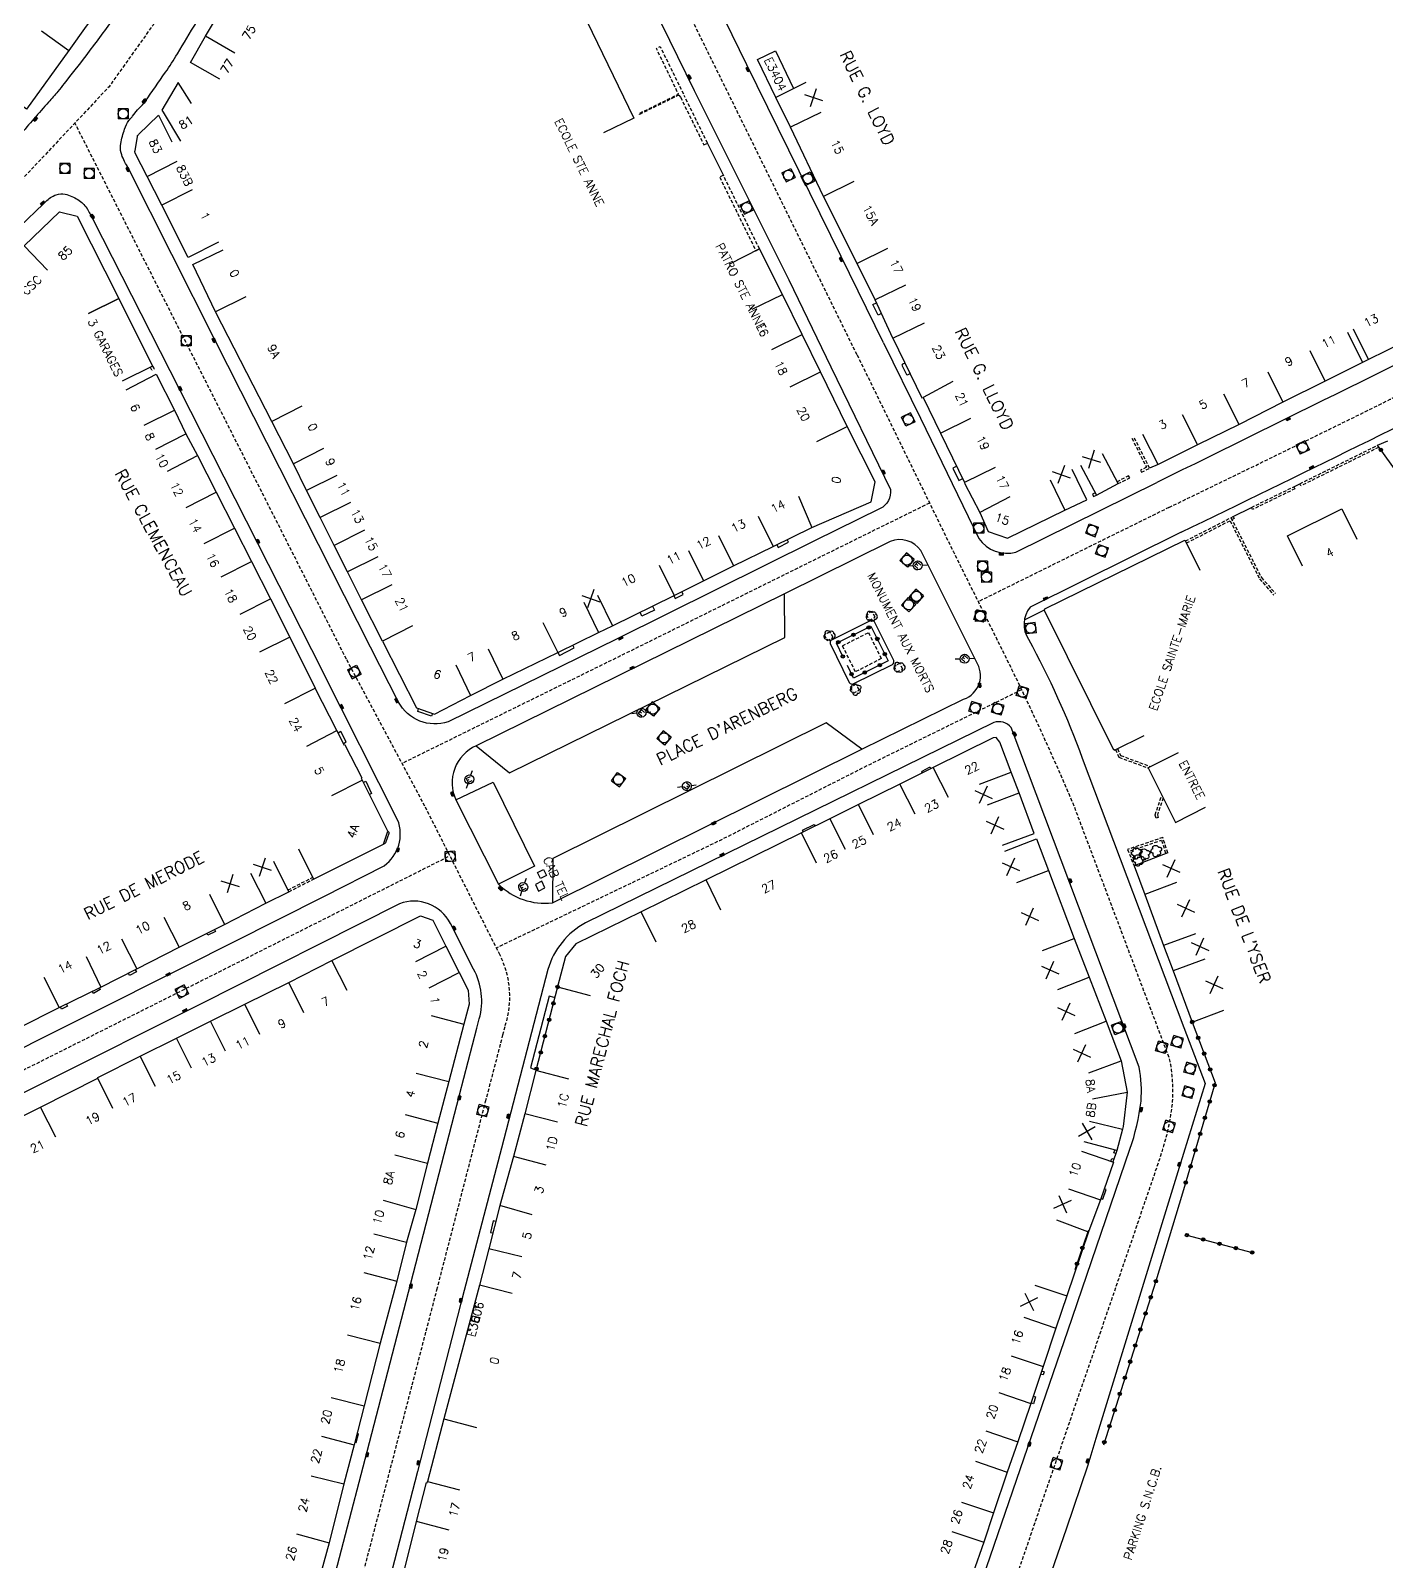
# Model space of a CAD drawing. Header units: millimetres. Extents: x 159999 to 161001, y 122000 to 123000.
# Drawn here: x 160583.5 to 160783.9, y 122184.6 to 122411 of the extents above; entities that cross this region are included whole.
import ezdxf
from ezdxf.enums import TextEntityAlignment as Align

# ---------------------------------------------------------------- set-up
doc = ezdxf.new("R2010")
doc.units = ezdxf.units.MM
doc.linetypes.add('DASHED', pattern=[0.75, 0.5, -0.25])
doc.layers.get('0').update_dxf_attribs({"linetype": 'CONTINUOUS'})
for name, color, linetype in [('W0001', 6, 'DASHED'), ('W0008', 7, 'CONTINUOUS'), ('W0100', 7, 'CONTINUOUS'), ('W0112', 1, 'DASHED'), ('W0300', 7, 'CONTINUOUS'), ('W0322', 7, 'CONTINUOUS'), ('W0334', 7, 'CONTINUOUS'), ('W0400', 7, 'CONTINUOUS'), ('W0420', 7, 'CONTINUOUS'), ('W0471', 7, 'CONTINUOUS'), ('W0984', 7, 'CONTINUOUS'), ('W0989', 7, 'CONTINUOUS'), ('W0991', 7, 'CONTINUOUS'), ('W1102', 7, 'CONTINUOUS')]:
    doc.layers.add(name, color=color, linetype=linetype)
doc.styles.get("Standard").update_dxf_attribs({"font": 'romans.shx', "width": 0.85})

# ---------------------------------------------------------------- blocks, each defined once
blk = doc.blocks.new('t991o')
at = {"color": 0, "linetype": 'Continuous'}
for p, q in [((-1, 1), (1, -1)), ((-1, -1), (1, 1))]:
    blk.add_line(p, q, dxfattribs=at)
blk = doc.blocks.new('t322o')
at = {"color": 0, "linetype": 'Continuous'}
for radius in [0.25, 0.15]:
    blk.add_circle((0, 0), radius, dxfattribs=at)
blk = doc.blocks.new('T400')
for p, q in [((-0.15, 0.3), (0.15, 0.3)), ((-0.15, -0.25), (-0.15, 0.3)), ((-0.15, 0.15), (0.15, 0.15)), ((-0.15, 0), (0.15, 0)), ((0.15, 0.3), (0.15, -0.25)), ((-0.15, -0.15), (0.15, -0.15)), ((-0.15, -0.25), (-0.15, -0.3)), ((-0.15, -0.3), (0.15, -0.3)), ((0.15, -0.3), (0.15, -0.25))]:
    blk.add_line(p, q)
blk = doc.blocks.new('T420')
for p, q in [((0.75, 0.75), (-0.75, 0.75)), ((-0.75, 0.75), (-0.75, -0.75)), ((0.75, 0.75), (0.75, -0.75)), ((0.75, -0.75), (-0.75, -0.75))]:
    blk.add_line(p, q)
blk.add_ellipse((0, 0), major_axis=(-0.53, 0.53), ratio=1, start_param=3.926991, end_param=10.210176)
blk = doc.blocks.new('T471')
for p, q in [((-0.333334, 0.333334), (-0.333334, -0.333334)), ((-0.333334, 0.333334), (0.333334, 0.333334)), ((-0.333334, 0), (0, 0)), ((0.500001, 0.500001), (1.000002, 1.000002)), ((-0.500001, -0.500001), (-1.000002, -1.000002)), ((-0.333334, -0.333334), (0.333334, -0.333334))]:
    blk.add_line(p, q)
blk.add_ellipse((0, 0), major_axis=(0.471405, 0.471405), ratio=1, start_param=5.4977871438, end_param=11.780972451)
blk = doc.blocks.new('t112o')
at = {"color": 0, "linetype": 'Continuous'}
for p, q in [((-0.5, 0.5), (0.5, 0.5)), ((-0.5, -0.5), (-0.5, 0.5)), ((0.5, 0.5), (0.5, -0.5)), ((0.5, -0.5), (-0.5, -0.5))]:
    blk.add_line(p, q, dxfattribs=at)
blk = doc.blocks.new('T300')
for p, q in [((-0.8, 0.51), (-0.86, 0.34)), ((-0.86, 0.34), (-0.86, 0.17)), ((-0.86, 0.17), (-0.74, 0.06)), ((-0.69, 0.63), (-0.8, 0.51)), ((-0.8, -0.06), (-0.74, 0.06)), ((-0.74, 0.06), (-0.69, 0.11)), ((-0.57, 0.69), (-0.69, 0.63)), ((-0.46, 0.69), (-0.57, 0.69)), ((-0.29, 0.63), (-0.46, 0.69)), ((-0.29, 0.63), (-0.17, 0.74)), ((-0.23, 0.57), (-0.29, 0.63)), ((-0.17, 0.74), (-0.06, 0.8)), ((-0.06, 0.8), (0.06, 0.8)), ((0.06, 0.8), (0.23, 0.74)), ((0.23, 0.74), (0.34, 0.63)), ((0.34, 0.63), (0.4, 0.51)), ((0.46, 0.46), (0.34, 0.46)), ((0.4, 0.51), (0.4, 0.46)), ((0.57, 0.4), (0.46, 0.46)), ((0.57, 0.4), (0.69, 0.29)), ((0.69, 0.29), (0.74, 0.17)), ((0.74, 0.06), (0.69, -0.17)), ((0.74, 0.17), (0.74, 0.06)), ((-0.8, -0.17), (-0.8, -0.06)), ((-0.8, -0.23), (-0.8, -0.17)), ((-0.74, -0.34), (-0.8, -0.23)), ((-0.69, -0.4), (-0.74, -0.34)), ((-0.51, -0.46), (-0.69, -0.4)), ((-0.4, -0.46), (-0.51, -0.46)), ((-0.4, -0.46), (-0.34, -0.46)), ((-0.34, -0.46), (-0.34, -0.4)), ((-0.34, -0.51), (-0.34, -0.46)), ((-0.29, -0.63), (-0.34, -0.51)), ((-0.17, -0.74), (-0.29, -0.63)), ((-0.06, -0.8), (-0.17, -0.74)), ((0.06, -0.8), (-0.06, -0.8)), ((0.17, -0.74), (0.06, -0.8)), ((0.23, -0.69), (0.17, -0.74)), ((0.29, -0.46), (0.23, -0.46)), ((0.29, -0.63), (0.23, -0.69)), ((0.46, -0.4), (0.29, -0.46)), ((0.34, -0.51), (0.29, -0.63)), ((0.34, -0.51), (0.34, -0.46)), ((0.57, -0.34), (0.46, -0.4)), ((0.63, -0.29), (0.57, -0.34)), ((0.69, -0.17), (0.63, -0.29))]:
    blk.add_line(p, q)

msp = doc.modelspace()

# ---------------------------------------------------------------- linework, layer by layer
at = {"layer": 'W0001'}
msp.add_line((160705.66, 122363.07), (160685.48, 122404.07), dxfattribs=at)
at = {"layer": 'W0001', "flags": 128}
for points in [[(160749.97, 122528.46), (160738.78, 122525.99), (160713.99, 122519.46), (160706.28, 122515.02), (160666.68, 122488.28), (160661.42, 122483.99), (160657.45, 122480.94), (160641.56, 122468.76), (160629.08, 122453.55), (160621.92, 122444.77), (160607.53, 122421.16), (160601.52, 122411.8), (160595.06, 122402.73), (160579.79, 122386.46), (160483.71, 122294.33), (160471.99, 122282.98), (160463.43, 122273.38)], [(160685.48, 122404.07), (160650.22, 122475.4)], [(160630.16, 122318.05), (160622.56, 122333.07), (160590.01, 122397.36)], [(160716.38, 122341.15), (160693.83, 122330), (160671.27, 122318.83), (160638.39, 122302.63)], [(160751.78, 122340.5), (160723.58, 122326.54)], [(160729.99, 122313.52), (160707.48, 122302.45), (160685.3, 122291.19), (160652.35, 122275.35)]]:
    msp.add_lwpolyline(points, dxfattribs=at)
at = {"layer": 'W0001'}
for points in [[(160751.78, 122340.5, 0.003205), (160804.08, 122366.21, 0.004033), (160849.64, 122388.79), (160879.32, 122403.6, 0.07557), (160891.37, 122412.09), (160908.59, 122428.61, 0.000708), (160982.04, 122498.63, 0.001089), (161000, 122515.82, -0.459981)], [(160616.66, 122000, -0.015782), (160612.22, 122008.12), (160604.78, 122055.41, -0.118957), (160607.07, 122083.76), (160608.83, 122090.93), (160614.38, 122112.31), (160621.02, 122137.82), (160630.09, 122173.03), (160637.07, 122199.86), (160643.54, 122224.78), (160650.74, 122252.62), (160653.31, 122262.49), (160653.65, 122263.85, 0.194033), (160652.87, 122274.3), (160641.76, 122296.32), (160630.16, 122318.05)], [(160567.06, 122080.46), (160550.02, 122136.98), (160533.58, 122191.84), (160525.76, 122217.65, -0.307898), (160530.5, 122231.22), (160561.57, 122246.84), (160607.92, 122270.09), (160645.46, 122288.98)]]:
    msp.add_lwpolyline(points, format="xyb", dxfattribs=at)
at = {"layer": 'W0001', "flags": 128}
msp.add_lwpolyline([(160705.66, 122363.07), (160719.86, 122334.03), (160727.14, 122319.37, -0.014395), (160737.57, 122296.74), (160741.42, 122286.53), (160751.83, 122258.97, -0.072001), (160752.23, 122252.22, -0.054435), (160750.36, 122244.08), (160741.2, 122217.24), (160735.27, 122200.01), (160720.86, 122158.08), (160707.03, 122117.92), (160691.2, 122071.87), (160679.9, 122041.24), (160678.23, 122036.48, -0.192162), (160675.44, 122032.58, -0.041863), (160671.61, 122030.55), (160666.95, 122028.32), (160649.7, 122020.24), (160614.53, 122003.76)], format="xyb", dxfattribs=at)
at = {"layer": 'W0008'}
for points in [[(160751.74, 122523.64, 0.000959), (160800.91, 122541.78, -0.169518), (160804.9, 122541.86), (160826.04, 122534.96, -0.236779), (160831, 122530.17), (160843.61, 122494.27, -0.000753), (160873.27, 122408.91, -0.369557), (160870.91, 122403.71, 0.000731), (160749.97, 122344.17, 0.000731)], [(160753.59, 122336.83, 0.003204), (160805.88, 122362.55, 0.004031), (160851.47, 122385.14), (160881.14, 122399.95, 0.07557), (160894.19, 122409.15), (160911.41, 122425.66, 0.000708), (160984.84, 122495.68, 0.000913), (161000, 122510.02, -0.454705)], [(160709.56, 122364.86), (160715.03, 122353.72), (160723.65, 122335.92, 0.32089), (160729.16, 122333.89), (160749.97, 122344.17)], [(160701.76, 122361.28), (160710.61, 122343.15, -0.317827), (160709.08, 122340.34), (160699.35, 122335.55), (160670.17, 122321.07), (160645.21, 122308.8, -0.368355), (160637.87, 122311.72), (160633.71, 122319.85)], [(160753.59, 122336.83), (160731.25, 122325.74, 0.332853), (160731.02, 122321, -0.037179), (160738.96, 122303.42), (160754, 122263.6), (160757.11, 122255.31), (160753.28, 122242.86), (160753.28, 122242.86), (160740.98, 122202.79), (160739.76, 122198.85), (160736.56, 122189.36), (160725.29, 122156.77), (160691.73, 122060.5, -0.115408), (160689.42, 122056.96), (160688.94, 122055.54), (160685.83, 122046.69), (160681.86, 122035.38, -0.186999), (160677.49, 122029.39, -0.041143), (160673.17, 122027.1), (160668.57, 122024.9), (160651.31, 122016.81), (160628.01, 122006.03, 0.126225), (160624.79, 122001.91, 0.047771), (160624.69, 122000, 0.06946)], [(160467.05, 122270.67), (160463.88, 122266.51), (160461.01, 122262.37, 0.392915), (160463.18, 122256.6), (160481.26, 122248.1), (160512.99, 122233.14, 0.240205), (160528.4, 122233.55), (160560.23, 122249.52), (160606.57, 122272.77), (160626.8, 122282.95), (160635.73, 122287.51, 0.344173), (160637.73, 122294.29), (160626.62, 122316.26)], [(160716.51, 122159.58), (160730.92, 122201.5), (160730.92, 122201.5), (160736.85, 122218.73), (160746.01, 122245.57, 0.053983), (160747.65, 122252.69, 0.06649), (160747.39, 122257.7), (160737.12, 122284.91), (160728.43, 122307.94, 0.324632), (160725.88, 122308.67), (160686.31, 122289.24), (160665.53, 122279.04, 0.205898), (160659.96, 122272.16), (160653.07, 122245.73), (160647.05, 122222.6), (160640.67, 122197.93), (160632.73, 122167.17)], [(160604.98, 122091.93), (160610.53, 122113.31), (160617.16, 122138.82), (160626.24, 122174.03), (160633.22, 122200.86), (160639.68, 122225.78), (160646.89, 122253.62), (160649.46, 122263.47), (160649.8, 122264.86, 0.196622), (160648.96, 122272.21), (160645.53, 122278.97, 0.379816), (160638, 122281.89), (160608.28, 122266.89), (160562.98, 122244.21)]]:
    msp.add_lwpolyline(points, format="xyb", dxfattribs=at)
at = {"layer": 'W0008', "flags": 128}
for points in [[(160653.43, 122459.64), (160681.6, 122402.17)], [(160689.35, 122405.97), (160674.11, 122437.16)]]:
    msp.add_lwpolyline(points, dxfattribs=at)
for points in [[(160595.65, 122412.71, -0.004136), (160591.61, 122407.3, -0.003441), (160588.43, 122403.19, -0.012031), (160587.49, 122402.04, -0.001772), (160586.11, 122400.46, 0.001131), (160583.96, 122397.98, 0.001041), (160581.86, 122395.56, -0.001622)], [(160633.71, 122319.85), (160610.71, 122365.3), (160598, 122390.54), (160597.77, 122390.91, -0.071589), (160596.85, 122392.94, -0.116325), (160596.79, 122394.32, -0.040068), (160597.37, 122396.47, -0.064158), (160598, 122397.72, -0.040634), (160598.19, 122397.96, 0.022995), (160598.55, 122398.37), (160599.29, 122399.3, 0.005634), (160600.22, 122400.31, 0.027641), (160600.39, 122400.53, 0.007187), (160603.41, 122404.86, 0.011707), (160605.16, 122407.59, 0.0009), (160607.98, 122412.24, 0.001646)], [(160567.81, 122368.62), (160585.39, 122385.42), (160585.7, 122385.73, -0.108087), (160587.25, 122386.75, -0.151944), (160588.58, 122386.83, -0.084806), (160590.47, 122386.02, -0.09536), (160591.79, 122384.75, -0.027462), (160591.81, 122384.72, -0.001126), (160592.23, 122383.95), (160592.68, 122383.13), (160605.47, 122357.95), (160616.96, 122335.32), (160626.62, 122316.26)]]:
    msp.add_lwpolyline(points, format="xyb", dxfattribs=at)
at = {"layer": 'W0008'}
for points in [[(160709.56, 122364.86), (160703.3, 122377.61), (160689.35, 122405.97)], [(160681.6, 122402.17), (160695.55, 122374.16), (160701.76, 122361.28)]]:
    msp.add_lwpolyline(points, dxfattribs=at)
msp.add_lwpolyline([(160723.25, 122317.74), (160715.08, 122334.11, 0.349028), (160710.57, 122335.48), (160694.95, 122327.74), (160649.36, 122305.24, 0.420509), (160646.35, 122297.23), (160652.64, 122284.77, 0.224685), (160660.61, 122282), (160706.37, 122304.72), (160721.42, 122312.13, 0.498224)], format="xyb", close=True, dxfattribs=at)
at = {"layer": 'W0100', "flags": 128}
for points in [[(160622.51, 122458.79), (160622.32, 122458.73), (160621.66, 122459.19), (160618.28, 122455.41), (160615.32, 122452.05), (160612.08, 122448.48), (160606.98, 122452.43), (160597.99, 122440.98), (160606.69, 122433.56), (160602.31, 122428.05), (160598.74, 122423.5), (160595.73, 122419.79), (160595.01, 122418.9), (160596.15, 122418.06), (160596.3, 122417.92), (160596.09, 122417.71), (160595.35, 122416.64), (160593.47, 122414.07), (160593.34, 122413.88), (160591.7, 122411.67), (160589.14, 122408.06), (160582.85, 122399.4), (160578.8, 122402.34)], [(160611.46, 122403.82), (160607.12, 122406.29), (160609.34, 122410.19), (160613.02, 122416.43), (160614.78, 122419.64), (160616.95, 122423.67), (160622.53, 122433.86), (160625.61, 122438.2), (160629.21, 122443.45), (160633.33, 122440.63)], [(160660.36, 122430.36), (160664.86, 122432.55), (160668.29, 122425.48), (160661.1, 122421.95), (160672.67, 122398.05), (160668.17, 122395.88)], [(160607.27, 122400.23), (160605.28, 122403.35), (160602.89, 122399.25)], [(160602.89, 122399.25), (160603.06, 122398.97), (160605.63, 122394.68)], [(160563.19, 122360.63), (160568.54, 122365.8), (160573.46, 122370.55), (160577.82, 122374.76), (160582.5, 122379.2), (160587.72, 122384.23), (160590.37, 122383.6), (160596.5, 122371.39), (160601.48, 122361.37), (160597.01, 122359.15)], [(160635.48, 122320.74), (160632.41, 122326.81), (160630.33, 122330.95), (160628.37, 122334.89), (160626.27, 122338.99), (160624.27, 122343.01), (160622.32, 122346.96), (160619.12, 122353.22), (160610.82, 122369.43), (160607.43, 122376.43), (160611.93, 122378.61)], [(160597.57, 122357.91), (160602.01, 122360.2), (160604.75, 122354.89), (160606.44, 122351.4), (160608.14, 122348.18), (160610.91, 122342.74), (160613.6, 122337.44), (160616.11, 122332.49), (160618.92, 122326.97), (160621.78, 122321.32), (160625.52, 122313.78)], [(160649.1, 122222.37), (160649.38, 122222.3), (160649.31, 122222.06), (160649.03, 122222.13), (160649.1, 122222.37)]]:
    msp.add_lwpolyline(points, dxfattribs=at)
at = {"layer": 'W0100'}
for points in [[(160710.95, 122365.54), (160708.32, 122371.22), (160705.67, 122376.59), (160700.72, 122386.48), (160695.81, 122396.74), (160693.63, 122401.12), (160690.93, 122406.74), (160693.58, 122408.02), (160696.27, 122402.44)], [(160825.47, 122389.83), (160827.67, 122385.34), (160823.75, 122383.42), (160817.46, 122380.16), (160811.65, 122377.34), (160806.27, 122374.7), (160799.72, 122371.51), (160793.79, 122368.55), (160790.2, 122366.81), (160786.51, 122364.96), (160781.26, 122362.37), (160779.05, 122366.85)], [(160700.24, 122360.54), (160697.56, 122366.07), (160694.65, 122372), (160691.24, 122378.73), (160686.78, 122376.48)], [(160778.16, 122366.4), (160780.38, 122361.92), (160774.88, 122359.19), (160768.63, 122356.08), (160762.15, 122352.78), (160755.98, 122349.74), (160750.17, 122346.83), (160747.93, 122351.3)], [(160710.95, 122365.54), (160715.24, 122356.73), (160715.43, 122356.77), (160718, 122351.49), (160721.56, 122344.2), (160721.6, 122344.12), (160721.55, 122344.09), (160723.82, 122339.73), (160725.06, 122336.96), (160727.89, 122335.96), (160736.38, 122340.07), (160739.63, 122341.62), (160737.47, 122346.13)], [(160635.48, 122320.74), (160640.53, 122310.84), (160643.18, 122309.94), (160648.5, 122312.7), (160653.3, 122315.09), (160661.41, 122319.02), (160667.45, 122322.01), (160669.5, 122323.01), (160678.62, 122327.49), (160682.95, 122329.66), (160687.39, 122331.84), (160693.24, 122334.72), (160698.98, 122337.55), (160707.73, 122341.34), (160708.34, 122344.27), (160704.2, 122352.47), (160700.24, 122360.54)], [(160738.71, 122346.75), (160741.04, 122342.33), (160744.26, 122344.02), (160741.93, 122348.44)], [(160771.52, 122331.82), (160769.3, 122336.3), (160777.35, 122340.29), (160779.57, 122335.81)], [(160756.38, 122331.15), (160754.23, 122335.55), (160754.13, 122335.5), (160754.09, 122335.6), (160733.4, 122325.47), (160733.35, 122325.3), (160743.58, 122304.67), (160743.68, 122304.72), (160743.73, 122304.62), (160748.11, 122306.79)], [(160623.07, 122289.99), (160625.31, 122285.52), (160635.63, 122290.69), (160636.29, 122292.61), (160632.37, 122300.39), (160632.48, 122300.44), (160629.99, 122305.36), (160629.88, 122305.3), (160628.73, 122307.49), (160625.52, 122313.78)], [(160727.18, 122290.53), (160731.86, 122292.29), (160729.61, 122298.27), (160728.45, 122301.34), (160726.78, 122305.78), (160726.23, 122306.45), (160725.77, 122306.42), (160716.92, 122302.05), (160712.01, 122299.59), (160705.87, 122296.54), (160701.65, 122294.45), (160697.44, 122292.36), (160683.34, 122285.41), (160673.75, 122280.69), (160664.09, 122275.97), (160662.56, 122274.06), (160661.39, 122269.57), (160666.22, 122268.3)], [(160753.15, 122304.21), (160748.68, 122301.96), (160752.74, 122293.92), (160757.2, 122296.17)], [(160727.51, 122289.68), (160732.17, 122291.48), (160733.97, 122286.82), (160737.76, 122276.74), (160740, 122271), (160742.5, 122264.49), (160744.7, 122258.67), (160745.59, 122253.99), (160745.55, 122253.57), (160745, 122248.91), (160744.9, 122248.52), (160744.06, 122245.36), (160739.23, 122246.65)], [(160751.62, 122289.39), (160746.61, 122287.49), (160748.22, 122283.24), (160750.99, 122275.7), (160752.39, 122271.95), (160755.21, 122264.39), (160759.89, 122266.13)], [(160574.88, 122276.27), (160570.36, 122274.13), (160573.73, 122267.02), (160574.64, 122265.08), (160576.87, 122261.08), (160581.73, 122263.55), (160587.69, 122266.55), (160593.87, 122269.56), (160599.17, 122272.25), (160605.43, 122275.47), (160612.14, 122278.83), (160618.25, 122281.95), (160621.66, 122283.66), (160619.42, 122288.13)], [(160579.54, 122249.1), (160584.93, 122251.81), (160593.39, 122256.08), (160593.39, 122256.17), (160599.68, 122259.32), (160605.03, 122262.01), (160610.05, 122264.53), (160615.15, 122267.02), (160621.64, 122270.25), (160627.98, 122273.5), (160641.09, 122280.11), (160642.92, 122279.43), (160644.87, 122275.59), (160646.85, 122271.7), (160648.14, 122269.11), (160648.32, 122267.01), (160647.5, 122264.07), (160645.28, 122255.58), (160643.69, 122249.45), (160642.14, 122243.49), (160640.41, 122236.66), (160639.04, 122231.84), (160637.59, 122226.05), (160635.17, 122216.88), (160632.77, 122207.64), (160631.32, 122201.83), (160629.78, 122196.07), (160627.61, 122187.37), (160626.04, 122181.65)], [(160663.03, 122255.94), (160658.19, 122257.21), (160656.53, 122250.83), (160654.85, 122244.5), (160652.82, 122237.25), (160651.23, 122230.84), (160649.83, 122225.47), (160644.58, 122205.69), (160649.41, 122204.41)], [(160738.85, 122245.3), (160743.57, 122243.67), (160741.64, 122238.09), (160739.92, 122233.48), (160739.82, 122233.52), (160739.77, 122233.36), (160735.18, 122235.08)], [(160731.95, 122225.48), (160736.68, 122223.87), (160735.07, 122219.11), (160735.06, 122219.09), (160733.18, 122213.42), (160731.35, 122207.98), (160729.42, 122202.29), (160727.88, 122197.8), (160725.82, 122191.78), (160724.4, 122187.47), (160722.8, 122182.84)], [(160638.7, 122183.15), (160640.53, 122190.51), (160642.02, 122196.28), (160642.12, 122196.25), (160642.16, 122196.41), (160646.9, 122195.18)]]:
    msp.add_lwpolyline(points, dxfattribs=at)
at = {"layer": 'W0100', "flags": 128}
msp.add_lwpolyline([(160611.24, 122379.73), (160606.78, 122377.48), (160602.88, 122385.19), (160600.7, 122389.45), (160598.94, 122392.89), (160598.86, 122393.12, -0.206208), (160598.87, 122393.17, 0.085908), (160598.9, 122393.26), (160599.25, 122395.34), (160599.28, 122395.51, -0.141118), (160599.29, 122395.52, -0.014745), (160599.4, 122395.64), (160602.37, 122398.51), (160604.37, 122394.56)], format="xyb", dxfattribs=at)
for points in [[(160596.5, 122371.39), (160592.03, 122369.16)], [(160648.21, 122219.03), (160648.49, 122218.95), (160648.43, 122218.71), (160648.15, 122218.79)]]:
    msp.add_lwpolyline(points, close=True, dxfattribs=at)
at = {"layer": 'W0100'}
msp.add_lwpolyline([(160659.07, 122285.2), (160658.12, 122284.74), (160658.57, 122283.76), (160659.52, 122284.22)], close=True, dxfattribs=at)
at = {"layer": 'W0112', "flags": 128}
for points in [[(160679.32, 122401.49), (160673.51, 122398.63), (160673.45, 122398.77), (160679.26, 122401.63), (160675.99, 122408.38), (160676.55, 122408.65), (160680.1, 122401.43)], [(160679.32, 122401.49), (160679.56, 122401.17)], [(160601.48, 122361.37), (160601.71, 122360.98), (160601.4, 122360.8), (160601.17, 122361.22)]]:
    msp.add_lwpolyline(points, dxfattribs=at)
at = {"layer": 'W0112'}
for points in [[(160679.56, 122401.17), (160683.02, 122394.11), (160683.55, 122394.37), (160680.1, 122401.43)], [(160746.29, 122350.74), (160748.44, 122346.45), (160747.57, 122346.02), (160747.73, 122345.7), (160748.92, 122346.3), (160746.6, 122350.9)], [(160744.26, 122344.02), (160746, 122344.88), (160745.82, 122345.19), (160744.12, 122344.29)], [(160740.88, 122342.64), (160740.49, 122342.45), (160740.64, 122342.13), (160741.04, 122342.33)], [(160754.23, 122335.55), (160760.95, 122338.97), (160765.45, 122330.12), (160767.53, 122327.75)], [(160754.37, 122335.25), (160760.81, 122338.53), (160765.18, 122329.94), (160767.28, 122327.53)], [(160760.95, 122338.97), (160761.28, 122339.17), (160761.42, 122338.85), (160761.1, 122338.69)], [(160743.86, 122304.68), (160744.39, 122303.55), (160748.68, 122301.96)], [(160744.15, 122304.82), (160744.63, 122303.81), (160749.07, 122302.16)], [(160750.91, 122297.54), (160750.08, 122295.02), (160750.2, 122294.62), (160749.9, 122294.53), (160749.74, 122295.03), (160750.71, 122297.94)], [(160751.62, 122289.39), (160750.87, 122291.67), (160745.67, 122289.92), (160746.61, 122287.49)], [(160746.91, 122287.61), (160746.09, 122289.73), (160750.67, 122291.27), (160751.32, 122289.28)], [(160621.53, 122283.93), (160625.18, 122285.79)], [(160621.66, 122283.66), (160625.31, 122285.52)], [(160743.2, 122243.8), (160743.34, 122244.19), (160743.62, 122244.09), (160743.48, 122243.7)], [(160744.06, 122245.36), (160743.9, 122244.93), (160743.62, 122245.04), (160743.77, 122245.44)]]:
    msp.add_lwpolyline(points, dxfattribs=at)
for points in [[(160691.24, 122378.73), (160685.89, 122389.62), (160685.35, 122389.35), (160690.7, 122378.47)], [(160782.78, 122349.38), (160771.29, 122343.7), (160771.14, 122344.01), (160782.63, 122349.69)], [(160770.4, 122343.25), (160764.13, 122340.19), (160763.98, 122340.5), (160770.25, 122343.56)], [(160707.47, 122323.81), (160708.34, 122324.26), (160707.88, 122325.12), (160707.01, 122324.67)], [(160701.24, 122320.8), (160702.11, 122321.25), (160701.66, 122322.11), (160700.79, 122321.65)], [(160703.51, 122320.04), (160707.35, 122321.98), (160709.25, 122318.13), (160705.42, 122316.19)], [(160711.55, 122316.15), (160712.42, 122316.6), (160711.97, 122317.46), (160711.1, 122317.01)], [(160705.12, 122313.04), (160705.99, 122313.49), (160705.53, 122314.35), (160704.66, 122313.9)]]:
    msp.add_lwpolyline(points, close=True, dxfattribs=at)
at = {"layer": 'W0322'}
for points in [[(160789.19, 122340.59), (160782.63, 122349.69), (160784.14, 122350.35)], [(160703.56, 122318.47), (160702.6, 122320.42), (160707.72, 122322.93), (160710.27, 122317.79), (160705.13, 122315.26), (160704.23, 122317.11)], [(160661.39, 122269.57), (160658.19, 122257.21)], [(160755.21, 122264.39), (160758.62, 122255.4), (160753.79, 122239.06)], [(160739.77, 122233.36), (160737.88, 122227.74)], [(160754.43, 122232.88), (160764.1, 122230.31)], [(160749.85, 122226.05), (160742.08, 122201.8)]]:
    msp.add_lwpolyline(points, dxfattribs=at)
at = {"layer": 'W0334'}
msp.add_line((160750.17, 122346.83), (160748.92, 122346.3), dxfattribs=at)
for points in [[(160685.89, 122389.62), (160683.55, 122394.37)], [(160709.29, 122369.2), (160708.78, 122368.96), (160708.01, 122370.53), (160708.53, 122370.78)], [(160712.74, 122361.86), (160712.37, 122361.68), (160712.27, 122361.55), (160712.97, 122360.14), (160713.13, 122360.11), (160713.51, 122360.29)], [(160781.26, 122362.37), (160780.38, 122361.92)], [(160720.4, 122346.58), (160719.81, 122346.29), (160720.7, 122344.47), (160721.29, 122344.76)], [(160770.25, 122343.56), (160771.14, 122344.01)], [(160761.28, 122339.17), (160763.98, 122340.5)], [(160693.8, 122335), (160694.01, 122334.57), (160695.51, 122335.34), (160695.31, 122335.74)], [(160649.36, 122305.24), (160654.28, 122301.23), (160694.99, 122321.26), (160694.95, 122327.74)], [(160678.55, 122327.45), (160678.76, 122327.02), (160679.95, 122327.61), (160679.73, 122328.05)], [(160675.41, 122325.91), (160675.7, 122325.32), (160673.84, 122324.44), (160673.57, 122325)], [(160661.44, 122319.04), (160661.66, 122318.58), (160663.84, 122319.72), (160663.64, 122320.13)], [(160642.88, 122310.04), (160642.73, 122309.61), (160640.7, 122310.32), (160640.84, 122310.74)], [(160629.72, 122305.6), (160630.11, 122305.81), (160629.33, 122307.34), (160628.92, 122307.13)], [(160706.37, 122304.72), (160701.08, 122308.63), (160660.69, 122288.57), (160660.61, 122282)], [(160632.65, 122299.83), (160633.01, 122300.01), (160633.88, 122298.17), (160633.57, 122298.02)], [(160715.29, 122301.23), (160715.23, 122301.36), (160715.3, 122301.51), (160716.39, 122302.07), (160716.47, 122302.09), (160716.57, 122301.88)], [(160646.35, 122297.23), (160651.85, 122299.85), (160657.96, 122287.45), (160652.64, 122284.77)], [(160697.74, 122292.5), (160697.6, 122292.78), (160699.33, 122293.62), (160699.46, 122293.36)], [(160610.64, 122278.08), (160610.78, 122277.8), (160609.65, 122277.22), (160609.51, 122277.51)], [(160598.94, 122272.13), (160599.1, 122271.81), (160598.1, 122271.29), (160597.93, 122271.62)], [(160593.64, 122269.45), (160593.77, 122269.18), (160592.74, 122268.61), (160592.59, 122268.94)], [(160588.74, 122267.06), (160588.91, 122266.71), (160588.03, 122266.28), (160587.86, 122266.64)], [(160660.86, 122268), (160660.14, 122268.19), (160657.37, 122257.6), (160658.04, 122257.36)], [(160743.9, 122244.93), (160743.62, 122244.09)], [(160741.71, 122238.29), (160742.02, 122238.19), (160742.51, 122239.62), (160742.21, 122239.73)], [(160652.23, 122234.89), (160651.86, 122234.98), (160651.44, 122233.28), (160651.81, 122233.19)], [(160739.92, 122233.48), (160736.68, 122223.87)], [(160732.97, 122212.79), (160733.31, 122212.67), (160733.16, 122212.18), (160732.8, 122212.3)], [(160731.71, 122209.04), (160732.05, 122208.93), (160731.74, 122207.93), (160731.38, 122208.05)], [(160644.58, 122205.69), (160642.16, 122196.41)], [(160631.43, 122202.25), (160631.62, 122202.2), (160631.94, 122203.49), (160631.75, 122203.54)]]:
    msp.add_lwpolyline(points, dxfattribs=at)
at = {"layer": 'W0334', "flags": 128}
for points in [[(160733.35, 122325.3), (160730.39, 122323.83)], [(160753.79, 122239.06), (160749.85, 122226.05)]]:
    msp.add_lwpolyline(points, dxfattribs=at)
at = {"layer": 'W0334'}
msp.add_lwpolyline([(160705.09, 122314.39), (160710.89, 122317.26, 0.328422), (160711.1, 122317.84), (160708.23, 122323.59, 0.293066), (160707.7, 122323.76), (160701.86, 122320.88, 0.293066), (160701.68, 122320.35), (160704.51, 122314.58, 0.328422)], format="xyb", close=True, dxfattribs=at)
at = {"layer": 'W0334', "flags": 128}
msp.add_lwpolyline([(160636.29, 122292.61, -0.291307), (160636.45, 122292.29), (160635.93, 122290.91, -0.251625), (160635.63, 122290.69)], format="xyb", dxfattribs=at)
msp.add_lwpolyline([(160648.8, 122220.95), (160649.87, 122220.67), (160649.66, 122219.88), (160648.59, 122220.17)], close=True, dxfattribs=at)
at = {"layer": 'W1102'}
for p, q in [((160585.08, 122410.98), (160589.14, 122408.06)), ((160613.66, 122407.68), (160609.34, 122410.19)), ((160698.11, 122403.35), (160693.63, 122401.12)), ((160700.32, 122398.9), (160695.81, 122396.74)), ((160600.7, 122389.45), (160605.15, 122391.73)), ((160705.2, 122388.72), (160700.72, 122386.48)), ((160607.33, 122387.46), (160602.88, 122385.19)), ((160585.96, 122375.58), (160582.5, 122379.2)), ((160710.15, 122378.8), (160705.67, 122376.59)), ((160712.83, 122373.38), (160708.32, 122371.22)), ((160615.3, 122371.66), (160610.82, 122369.43)), ((160690.16, 122369.8), (160694.65, 122372)), ((160693.06, 122363.88), (160697.56, 122366.07)), ((160774.88, 122359.19), (160772.66, 122363.67)), ((160695.75, 122358.34), (160700.24, 122360.54)), ((160695.76, 122358.34), (160700.24, 122360.54)), ((160719.84, 122359.14), (160715.43, 122356.77)), ((160766.38, 122360.55), (160768.63, 122356.08)), ((160762.15, 122352.78), (160759.91, 122357.25)), ((160600.27, 122352.66), (160604.75, 122354.89)), ((160623.57, 122355.49), (160619.12, 122353.22)), ((160699.71, 122350.27), (160704.2, 122352.47)), ((160753.75, 122354.22), (160755.98, 122349.74)), ((160601.98, 122349.14), (160606.44, 122351.4)), ((160603.71, 122345.88), (160608.14, 122348.18)), ((160626.79, 122349.21), (160622.32, 122346.96)), ((160726.06, 122346.4), (160721.56, 122344.2)), ((160628.75, 122345.23), (160624.27, 122343.01)), ((160734.21, 122344.57), (160736.38, 122340.07)), ((160606.45, 122340.48), (160610.91, 122342.74)), ((160630.74, 122341.24), (160626.27, 122338.99)), ((160696.99, 122342.14), (160698.98, 122337.55)), ((160728.25, 122342.05), (160723.82, 122339.73)), ((160691.04, 122339.21), (160693.24, 122334.72)), ((160609.14, 122335.17), (160613.6, 122337.44)), ((160632.83, 122337.14), (160628.37, 122334.89)), ((160685.18, 122336.33), (160687.39, 122331.84)), ((160680.74, 122334.15), (160682.95, 122329.66)), ((160611.65, 122330.23), (160616.11, 122332.49)), ((160634.8, 122333.19), (160630.33, 122330.95)), ((160676.38, 122331.95), (160678.62, 122327.49)), ((160636.88, 122329.06), (160632.41, 122326.81)), ((160667.3, 122327.5), (160669.5, 122323.01)), ((160614.46, 122324.7), (160618.92, 122326.97)), ((160665.26, 122326.51), (160667.45, 122322.01)), ((160639.94, 122323), (160635.48, 122320.74)), ((160659.19, 122323.5), (160661.41, 122319.02)), ((160621.78, 122321.32), (160617.31, 122319.09)), ((160651.12, 122319.58), (160653.3, 122315.09)), ((160646.32, 122317.2), (160648.5, 122312.7)), ((160621.07, 122311.51), (160625.52, 122313.78)), ((160624.3, 122305.18), (160628.73, 122307.49)), ((160628.02, 122297.91), (160632.49, 122300.16)), ((160719.16, 122297.58), (160716.92, 122302.05)), ((160723.76, 122299.58), (160728.45, 122301.34)), ((160714.23, 122295.11), (160712.01, 122299.59)), ((160724.94, 122296.49), (160729.61, 122298.27)), ((160708.09, 122292.06), (160705.87, 122296.54)), ((160699.65, 122287.87), (160697.44, 122292.36)), ((160615.97, 122286.4), (160618.25, 122281.95)), ((160729.3, 122285.03), (160733.97, 122286.82)), ((160685.54, 122280.92), (160683.34, 122285.41)), ((160752.9, 122285.01), (160748.22, 122283.24)), ((160609.91, 122283.3), (160612.14, 122278.83)), ((160603.14, 122279.92), (160605.43, 122275.47)), ((160675.96, 122276.21), (160673.75, 122280.69)), ((160755.68, 122277.42), (160750.99, 122275.7)), ((160596.92, 122276.71), (160599.17, 122272.25)), ((160640.41, 122273.32), (160644.87, 122275.59)), ((160733.09, 122274.98), (160737.76, 122276.74)), ((160591.69, 122274.06), (160593.87, 122269.56)), ((160630.26, 122269.05), (160627.98, 122273.5)), ((160757.07, 122273.69), (160752.39, 122271.95)), ((160585.44, 122271.02), (160587.69, 122266.55)), ((160642.39, 122269.43), (160646.85, 122271.7)), ((160735.34, 122269.19), (160740, 122271)), ((160623.86, 122265.77), (160621.64, 122270.25)), ((160617.34, 122262.52), (160615.15, 122267.02)), ((160612.29, 122260.06), (160610.05, 122264.53)), ((160642.67, 122265.33), (160647.5, 122264.07)), ((160737.84, 122262.7), (160742.5, 122264.49)), ((160607.27, 122257.54), (160605.03, 122262.01)), ((160601.92, 122254.85), (160599.68, 122259.32)), ((160739.95, 122256.88), (160744.7, 122258.67)), ((160595.64, 122251.61), (160593.39, 122256.08)), ((160640.45, 122256.84), (160645.28, 122255.58)), ((160740.45, 122253.01), (160745.59, 122253.99)), ((160587.17, 122247.35), (160584.93, 122251.81)), ((160638.85, 122250.7), (160643.69, 122249.45)), ((160661.37, 122249.57), (160656.53, 122250.83)), ((160740.05, 122249.74), (160744.9, 122248.52)), ((160637.3, 122244.72), (160642.14, 122243.49)), ((160659.69, 122243.22), (160654.85, 122244.5)), ((160736.92, 122239.73), (160741.64, 122238.09)), ((160635.59, 122238.02), (160640.41, 122236.66)), ((160657.63, 122235.89), (160652.82, 122237.25)), ((160634.19, 122233.06), (160639.04, 122231.84)), ((160656.08, 122229.64), (160651.23, 122230.84)), ((160632.75, 122227.32), (160637.59, 122226.05)), ((160654.66, 122224.21), (160649.83, 122225.47)), ((160730.33, 122220.71), (160735.07, 122219.11)), ((160630.33, 122218.14), (160635.17, 122216.88)), ((160728.44, 122215), (160733.18, 122213.42)), ((160726.61, 122209.57), (160731.35, 122207.98)), ((160627.91, 122208.85), (160632.77, 122207.64)), ((160626.49, 122203.12), (160631.32, 122201.83)), ((160724.69, 122203.9), (160729.42, 122202.29)), ((160723.15, 122199.42), (160727.88, 122197.8)), ((160624.93, 122197.28), (160629.78, 122196.07)), ((160721.09, 122193.39), (160725.82, 122191.78)), ((160645.37, 122189.25), (160640.53, 122190.51)), ((160622.79, 122188.69), (160627.61, 122187.37)), ((160719.65, 122189.04), (160724.4, 122187.47))]:
    msp.add_line(p, q, dxfattribs=at)
at = {"layer": 'W1102', "flags": 128}
for points in [[(160710.95, 122365.54), (160715.62, 122367.81)], [(160718, 122351.49), (160722.49, 122353.69)], [(160701.65, 122294.45), (160703.88, 122289.97)]]:
    msp.add_lwpolyline(points, dxfattribs=at)

# ---------------------------------------------------------------- block references
at = {"layer": 'W0112', "rotation": 296.2456481646586}
msp.add_blockref('t112o', (160659.08, 122286.29), dxfattribs=at)
at = {"layer": 'W0300'}
for p, rotation in [((160707.73, 122324.4), 206.6993361659495), ((160701.49, 122321.57), 206.6993361659495), ((160711.84, 122316.86), 207.4916394425595), ((160705.46, 122313.67), 116.0516942253716), ((160747.03, 122289.45), 108.2203770752575), ((160747.31, 122288.41), 108.2203770752575), ((160748.19, 122289.28), 108.2203770752575), ((160749.91, 122289.79), 108.2203770752575)]:
    msp.add_blockref('T300', p, dxfattribs=dict(at, rotation=rotation))
at = {"layer": 'W0322'}
for p, rotation in [((160783.12, 122349), 125.8192343155982), ((160707.38, 122322.76), 26.14157522740132), ((160702.89, 122320.56), 26.14157522740132), ((160705.13, 122321.66), 26.14157522740132), ((160708.66, 122321.04), 296.3146117031145), ((160703.56, 122318.47), 119.9216430787495), ((160709.77, 122318.8), 296.3146117031145), ((160704.85, 122315.85), 116.0516942253716), ((160706.79, 122316.08), 206.2766512363546), ((160709.03, 122317.18), 206.2766512363546), ((160661.39, 122269.57), 255.5154987600556), ((160660.76, 122267.15), 255.5154987600556), ((160660.14, 122264.73), 255.5154987600556), ((160755.21, 122264.39), 290.8067476336175), ((160659.51, 122262.31), 255.5154987600556), ((160756.1, 122262.05), 290.8067476336175), ((160658.89, 122259.89), 255.5154987600556), ((160756.98, 122259.71), 290.8067476336175), ((160658.26, 122257.47), 255.5154987600556), ((160757.87, 122257.37), 290.8067476336175), ((160758.52, 122255.03), 253.5036832739286), ((160757.81, 122252.63), 253.5036832739286), ((160757.1, 122250.23), 253.5036832739286), ((160756.39, 122247.84), 253.5036832739286), ((160755.68, 122245.44), 253.5036832739286), ((160754.97, 122243.04), 253.5036832739286), ((160754.26, 122240.65), 253.5036832739286), ((160754.43, 122232.88), 345.1163483822684), ((160756.85, 122232.24), 345.1163483822684), ((160738.97, 122230.99), 251.4582484078935), ((160759.26, 122231.6), 345.1163483822684), ((160761.68, 122230.95), 345.1163483822684), ((160764.1, 122230.31), 345.1163483822684), ((160738.18, 122228.62), 251.4582484078935), ((160749.85, 122226.05), 252.2297841815486), ((160749.09, 122223.67), 252.2297841815486), ((160748.33, 122221.29), 252.2297841815486), ((160747.56, 122218.91), 252.2297841815486), ((160746.8, 122216.53), 252.2297841815486), ((160746.04, 122214.15), 252.2297841815486), ((160745.27, 122211.77), 252.2297841815486), ((160744.51, 122209.39), 252.2297841815486), ((160743.75, 122207), 252.2297841815486), ((160742.98, 122204.62), 252.2297841815486), ((160742.22, 122202.24), 252.2297841815486)]:
    msp.add_blockref('t322o', p, dxfattribs=dict(at, rotation=rotation))
at = {"layer": 'W0400'}
for p, rotation in [((160680.83, 122404.13), 213.2239366916116), ((160689.49, 122405.27), 206.197499619317), ((160600.28, 122400.58), 143.7733796367558), ((160584.17, 122397.96), 319.7558682926942), ((160597.84, 122390.48), 205.5242223300792), ((160585.26, 122385.53), 131.7679862264514), ((160592.59, 122383.55), 37.59452783550163), ((160703.31, 122377.17), 206.080884576668), ((160610.57, 122365.24), 23.20414153564694), ((160605.56, 122358.06), 200.750118407411), ((160769.42, 122353.57), 116.255370606984), ((160709.56, 122345.74), 26.03609496234253), ((160772.89, 122346.4), 115.9294326678682), ((160617.06, 122335.48), 19.75065411341644), ((160727.01, 122333.61), 90.52301200905582), ((160733.52, 122327.03), 296.3958084207455), ((160670.7, 122321.14), 296.3954628318266), ((160672.39, 122316.75), 296.3954628318266), ((160723.78, 122314.22), 4.229248373221556), ((160629.46, 122311), 206.8384338196796), ((160637.58, 122311.95), 27.09203122916656), ((160728.92, 122307), 34.5193962055471), ((160645.84, 122298.09), 197.3126265587083), ((160684.49, 122293.78), 116.1565499755026), ((160637.75, 122289.84), 159.9589255476895), ((160685.72, 122289.11), 116.1565499755026), ((160652.93, 122284.12), 229.2500719494212), ((160737.18, 122285.3), 20.66947154681151), ((160646.09, 122278.3), 26.89770259695512), ((160603.82, 122271.43), 116.6355237092651), ((160606.29, 122266.07), 116.5899242767989), ((160745.16, 122263.82), 21.04634481434962), ((160646.85, 122253.18), 165.4854725048006), ((160654.11, 122250.47), 345.3825825885376), ((160747.68, 122251.45), 350.9801519788335), ((160753.31, 122243.34), 342.9570395816226), ((160639.69, 122225.32), 165.4528994879805), ((160647.07, 122223.24), 345.3987583993695), ((160633.23, 122200.36), 165.4253420796695), ((160731.13, 122201.93), 167.0761836113535), ((160640.81, 122199.2), 345.5089961023226), ((160739.77, 122199.49), 342.9016400460786)]:
    msp.add_blockref('T400', p, dxfattribs=dict(at, rotation=rotation))
at = {"layer": 'W0420'}
for p in [(160597.16, 122398.71), (160588.52, 122390.62), (160592.11, 122389.89), (160606.46, 122365.15)]:
    msp.add_blockref('T420', p, dxfattribs=at)
for p, rotation in [((160695.52, 122389.64), 116.086469415913), ((160698.36, 122389.11), 116.086469415913), ((160689.34, 122384.86), 116.086469415913), ((160713.24, 122353.5), 296.1658744652556), ((160771.54, 122349.36), 25.92943266786821), ((160723.64, 122337.43), 0.5230120090558352), ((160740.42, 122337.13), 160.6768727234675), ((160741.87, 122334.08), 160.6768727234675), ((160713.04, 122332.71), 318.5022219220497), ((160724.22, 122331.81), 0.5230120090558352), ((160724.79, 122330.17), 0.5230120090558352), ((160714.43, 122327.35), 318.5022219220497), ((160713.27, 122326.1), 318.5022219220497), ((160723.87, 122324.44), 253.5036832739286), ((160723.88, 122324.4), 0.5230120090558352), ((160731.35, 122322.63), 276.2818312552296), ((160631.33, 122316.16), 116.8384338196795), ((160730.14, 122313.17), 253.5036832739286), ((160675.46, 122310.67), 320.8495828530667), ((160723.13, 122310.85), 253.5036832739286), ((160726.46, 122310.7), 253.5036832739286), ((160677.1, 122306.41), 320.8495828530667), ((160670.4, 122300.24), 143.4522359227475), ((160645.49, 122288.86), 3.699335630525237), ((160605.82, 122268.88), 26.63552370926513), ((160744.23, 122263.47), 291.0463448143496), ((160750.72, 122260.64), 253.5036832739286), ((160753.01, 122261.46), 253.5036832739286), ((160754.91, 122257.5), 253.5036832739286), ((160754.64, 122254), 253.5036832739286), ((160650.34, 122251.26), 256.0367441016695), ((160751.8, 122248.93), 253.5036832739286), ((160735.14, 122199.02), 252.9016400460786)]:
    msp.add_blockref('T420', p, dxfattribs=dict(at, rotation=rotation))
at = {"layer": 'W0471'}
for p, rotation in [((160714.63, 122331.92), 318.5022219220497), ((160721.57, 122318.12), 318.5022219220497), ((160673.78, 122310.12), 320.8495828530667), ((160648.33, 122300.26), 25.44223582375094), ((160680.49, 122299.26), 143.4522359227475), ((160656.3, 122284.35), 25.44223582375094)]:
    msp.add_blockref('T471', p, dxfattribs=dict(at, rotation=rotation))
at = {"layer": 'W0991'}
for p, rotation in [((160699.21, 122401.13), 26.40496223298449), ((160740.32, 122347.6), 297.7134081127566), ((160735.84, 122345.35), 295.5779405371744), ((160666.28, 122327), 295.9733968994544), ((160724.35, 122298.04), 20.83331523273427), ((160726.06, 122293.52), 20.59800992884402), ((160617.71, 122287.27), 296.6202449685645), ((160728.4, 122287.36), 21.07290501768168), ((160752.1, 122287.12), 20.72387425722369), ((160612.94, 122284.85), 297.0529649120533), ((160754.29, 122281.21), 20.1216538368986), ((160731.19, 122280), 20.64835283853241), ((160756.37, 122275.57), 20.45683797605882), ((160734.21, 122272.08), 21.24630752418278), ((160758.48, 122269.91), 20.46531144886028), ((160736.58, 122265.95), 21.04634481436033), ((160738.89, 122259.79), 19.99411738433566), ((160739.65, 122248.21), 345.1014970484862), ((160736.06, 122237.43), 339.5201899671041), ((160731.11, 122223.01), 341.2739982732782)]:
    msp.add_blockref('t991o', p, dxfattribs=dict(at, rotation=rotation))

# ---------------------------------------------------------------- texts
at = {"layer": 'W0984'}
for s, rotation, p in [('75', 59.4412, (160615.77, 122410.75)), ('77', 60.3167, (160612.55, 122405.74)), ('E3404', 295.7329, (160693.6, 122404.59)), ('81', 32.5639, (160606.45, 122397.45)), ('ECOLE STE ANNE', 296.1975, (160664.59, 122391.53)), ('83', 297.0669, (160601.93, 122393.92)), ('83B', 296.955, (160606.24, 122389.6)), ('1', 296.955, (160609.29, 122383.59)), ('PATRO STE ANNE', 296.8305, (160688.48, 122373.12)), ('85', 43.5844, (160588.58, 122378.12)), ('0', 296.955, (160613.62, 122375.11)), ('CSC', 43.5844, (160583.6, 122373.35)), ('3 GARAGES', 296.6918, (160594.52, 122364.15)), ('9A', 296.955, (160619.42, 122363.6)), ('6', 296.6918, (160598.93, 122355.25)), ('0', 296.955, (160625.17, 122352.37)), ('8', 296.6918, (160601.09, 122350.97)), ('10', 296.6918, (160602.87, 122347.45)), ('9', 296.955, (160627.78, 122347.19)), ('12', 296.6918, (160605.07, 122343.2)), ('11', 296.955, (160629.74, 122343.23)), ('14', 296.6918, (160607.79, 122337.83)), ('13', 296.955, (160631.78, 122339.21)), ('15', 296.955, (160633.82, 122335.15)), ('16', 296.6918, (160610.39, 122332.7)), ('17', 296.955, (160635.84, 122331.13)), ('MONUMENT AUX MORTS', 296.8399, (160712.13, 122321.99)), ('18', 296.6918, (160613.05, 122327.46)), ('ECOLE SAINTE-MARIE', 71.2544, (160752.24, 122318.97)), ('21', 296.955, (160638.36, 122326.1)), ('20', 296.6918, (160615.89, 122321.88)), ('22', 296.6918, (160619.09, 122315.44)), ('ENTREE', 296.7318, (160755.17, 122300.19)), ('CAB TEL', 294.6347, (160661.18, 122285.63)), ('E3606', 75.1344, (160649.23, 122220.42)), ('PARKING S.N.C.B.', 72.2298, (160747.87, 122191.81))]:
    msp.add_text(s, height=1.25, rotation=rotation, dxfattribs=at).set_placement(p, align=Align.MIDDLE)
at = {"layer": 'W0989'}
for s, rotation, p in [('RUE G. LOYD', 296.1975, (160707.16, 122401.05)), ('RUE G. LLOYD', 296.1329, (160724.47, 122359.51)), ('RUE CLEMENCEAU', 298.6789, (160601.64, 122336.75)), ("PLACE D'ARENBERG", 26.1989, (160686.42, 122308.12)), ('RUE DE MERODE', 26.6691, (160600.22, 122284.6)), ("RUE DE L'YSER", 290.6868, (160762.9, 122278.61)), ('RUE MARECHAL FOCH', 75.4815, (160667.98, 122261.24))]:
    msp.add_text(s, height=1.75, rotation=rotation, dxfattribs=at).set_placement(p, align=Align.MIDDLE)
at = {"layer": 'W0991'}
for s, rotation, p in [('15', 295.6015, (160702.76, 122393.81)), ('15A', 296.5574, (160707.68, 122383.75)), ('17', 296.2714, (160711.48, 122376.11)), ('19', 295.6507, (160714.2, 122370.53)), ('13', 26.3151, (160781.67, 122368.14)), ('16', 296.1037, (160691.62, 122366.82)), ('11', 26.3607, (160775.41, 122365.03)), ('23', 295.9232, (160717.73, 122363.47)), ('18', 295.9348, (160694.41, 122361.11)), ('9', 26.3995, (160769.52, 122362.11)), ('7', 26.9941, (160763.14, 122358.9)), ('21', 295.9231, (160721.16, 122356.41)), ('20', 296.128, (160697.73, 122354.31)), ('5', 26.2346, (160756.83, 122355.74)), ('3', 26.6254, (160750.84, 122352.76)), ('19', 296.0796, (160724.27, 122350.04)), ('0', 78.2173, (160702.59, 122344.56)), ('17', 296.774, (160727.15, 122344.22)), ('14', 26.2285, (160693.96, 122340.65)), ('13', 26.1964, (160688.11, 122337.77)), ('15', 340.5461, (160727.13, 122338.78)), ('12', 26.1635, (160682.95, 122335.23)), ('4', 26.3734, (160775.55, 122333.82)), ('11', 26.6628, (160678.56, 122333.05)), ('10', 26.1568, (160671.85, 122329.73)), ('9', 26.3195, (160662.23, 122325)), ('8', 25.8998, (160655.15, 122321.54)), ('7', 26.39, (160648.67, 122318.37)), ('6', 341.1967, (160643.61, 122315.8)), ('24', 297.0121, (160622.68, 122308.36)), ('22', 26.3137, (160722.64, 122301.95)), ('5', 296.7734, (160626.16, 122301.54)), ('23', 26.5809, (160716.69, 122296.34)), ('4A', 71.051, (160631.12, 122292.6)), ('24', 26.4471, (160711.16, 122293.59)), ('25', 26.3776, (160705.98, 122291.01)), ('26', 26.3776, (160701.77, 122288.92)), ('27', 26.2384, (160692.6, 122284.4)), ('8', 26.6053, (160606.53, 122281.61)), ('10', 27.2556, (160600.03, 122278.31)), ('28', 26.1904, (160680.75, 122278.56)), ('12', 26.8604, (160594.28, 122275.37)), ('3', 339.6035, (160640.66, 122275.98)), ('14', 25.9375, (160588.56, 122272.54)), ('30', 51.2601, (160667.29, 122271.97)), ('2', 296.9108, (160641.4, 122271.39)), ('7', 27.1751, (160627.07, 122267.41)), ('1', 274.8614, (160643.25, 122267.6)), ('9', 26.4729, (160620.63, 122264.16)), ('11', 25.9886, (160614.82, 122261.29)), ('2', 75.3563, (160641.56, 122261.1)), ('13', 26.6828, (160609.77, 122258.79)), ('15', 26.6617, (160604.6, 122256.19)), ('8A', 277.3304, (160740.2, 122254.95)), ('17', 27.5078, (160598.08, 122252.89)), ('4', 75.4098, (160639.65, 122253.77)), ('1C', 75.3659, (160662.2, 122252.75)), ('19', 26.7593, (160592.63, 122250.1)), ('8B', 83.1371, (160740.25, 122251.37)), ('6', 75.4688, (160638.08, 122247.72)), ('21', 26.7593, (160584.48, 122245.99)), ('1D', 75.1921, (160660.52, 122246.37)), ('10', 70.9076, (160737.89, 122242.54)), ('8A', 75.7186, (160636.44, 122241.34)), ('3', 74.3096, (160658.66, 122239.58)), ('10', 74.2082, (160634.89, 122235.54)), ('5', 76.0482, (160656.86, 122232.79)), ('12', 75.8832, (160633.48, 122230.21)), ('7', 75.4003, (160655.37, 122226.9)), ('16', 75.2377, (160631.54, 122222.72)), ('16', 71.6555, (160729.35, 122217.75)), ('18', 75.4087, (160629.13, 122213.51)), ('0', 75.1344, (160652.04, 122214.3)), ('18', 71.4042, (160727.53, 122212.29)), ('20', 71.2544, (160725.65, 122206.74)), ('20', 76.039, (160627.2, 122205.98)), ('22', 75.0468, (160625.71, 122200.2)), ('22', 71.1016, (160723.92, 122201.66)), ('24', 71.1264, (160722.12, 122196.39)), ('24', 75.9909, (160623.86, 122192.98)), ('17', 75.4924, (160646.14, 122192.23)), ('26', 71.7341, (160720.38, 122191.22)), ('28', 70.9372, (160718.87, 122186.78)), ('26', 74.6822, (160622, 122185.79)), ('19', 76.074, (160644.46, 122185.6))]:
    msp.add_text(s, height=1.25, rotation=rotation, dxfattribs=at).set_placement(p, align=Align.MIDDLE)

doc.saveas('drawing.dxf')
